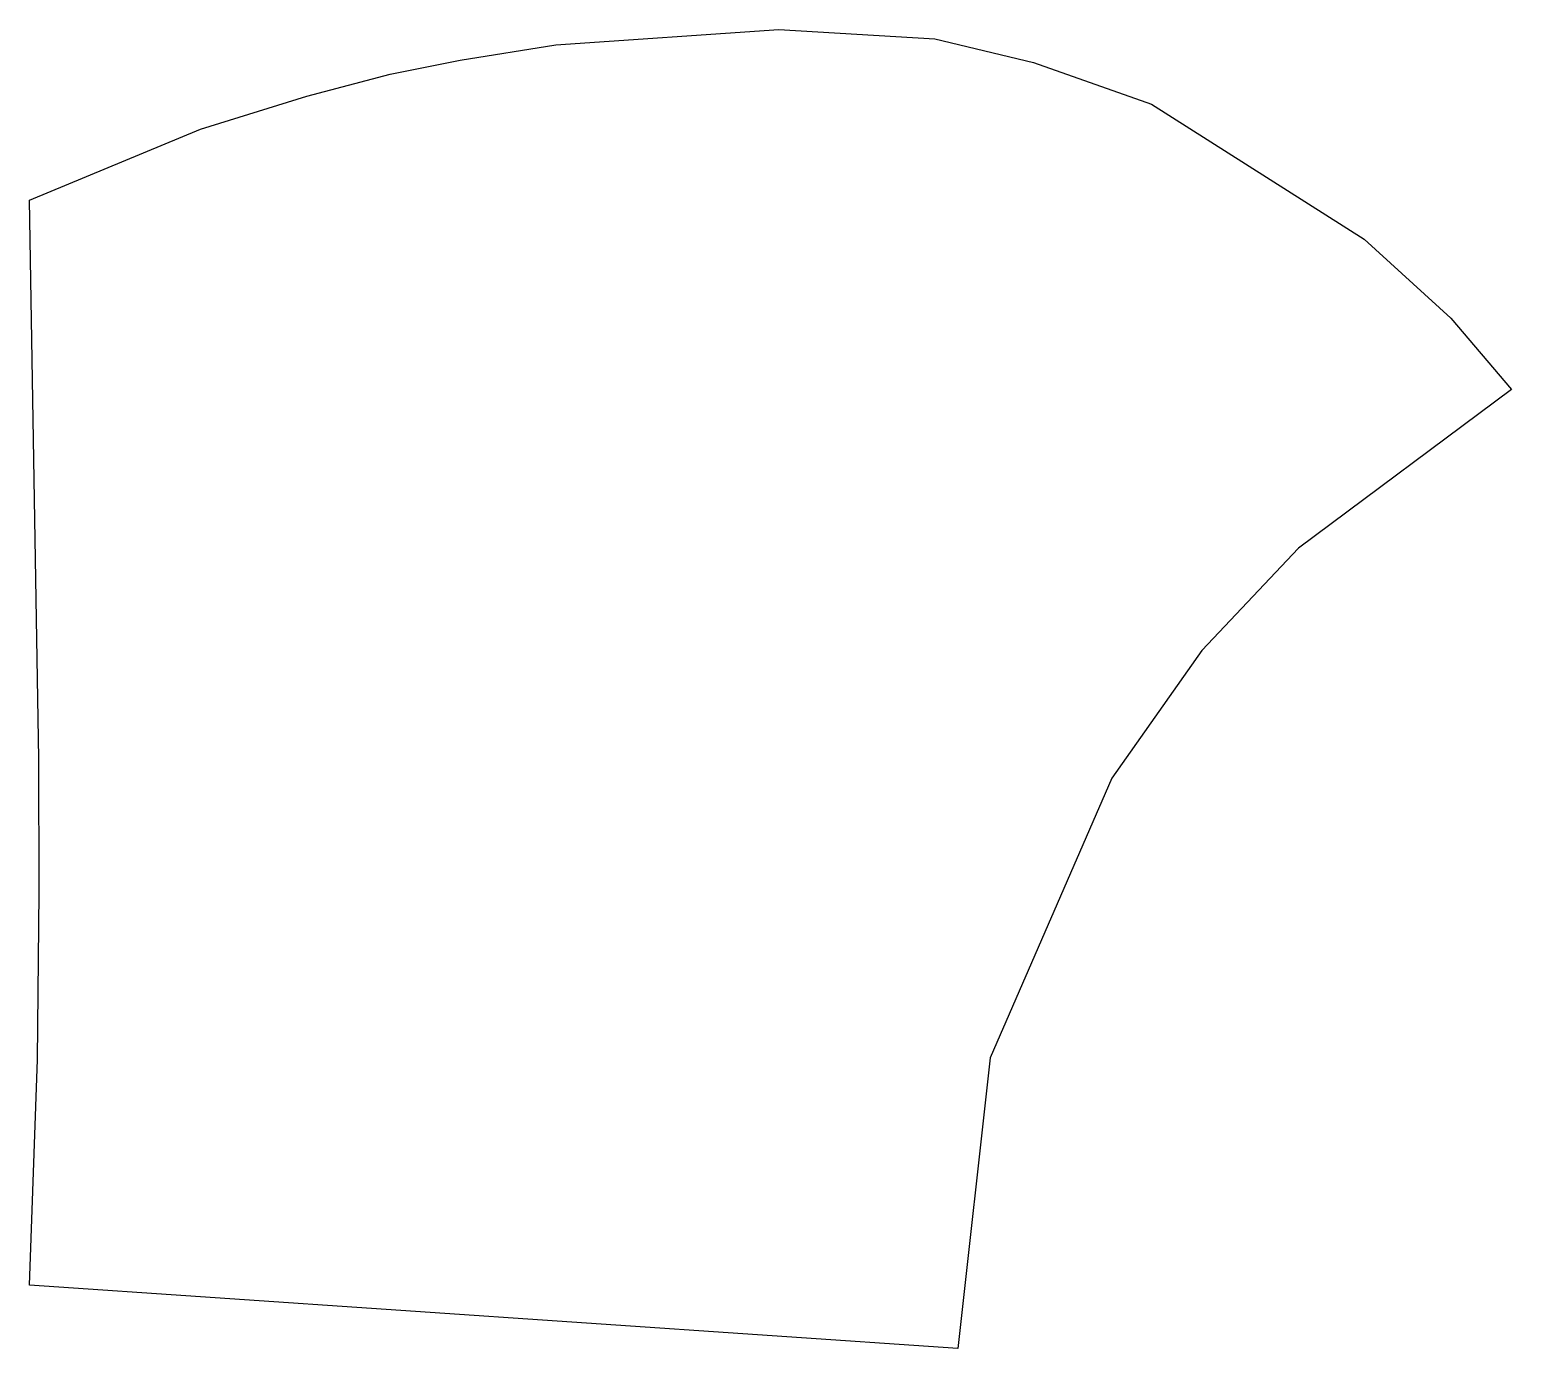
# Model space of a CAD drawing. Header units: millimetres. Extents: x -59 to 65, y -55 to 56.
import ezdxf

# ---------------------------------------------------------------- set-up
doc = ezdxf.new("R2010")
doc.units = ezdxf.units.MM
doc.layers.get('0').update_dxf_attribs({"linetype": 'CONTINUOUS'})

msp = doc.modelspace()

# ---------------------------------------------------------------- linework, layer by layer
msp.add_line((18.87, -54.63), (-59.25, -49.31))
for points in [[(-59.25, 42.02), (-44.87, 47.99), (-35.91, 50.78), (-28.91, 52.62), (-23.02, 53.8), (-14.97, 55.08), (3.8, 56.37), (16.93, 55.59), (25.26, 53.6), (35.18, 50.08), (53.08, 38.74), (60.37, 32.07), (65.47, 26.09)], [(-59.25, -49.31), (-58.59, -30.33), (-58.45, -16.25), (-58.47, -4.99), (-59.25, 42.02)], [(65.47, 26.09), (47.54, 12.71), (39.41, 4.12), (31.83, -6.63), (21.59, -30.19), (18.87, -54.63)]]:
    msp.add_lwpolyline(points)

doc.saveas('drawing.dxf')
